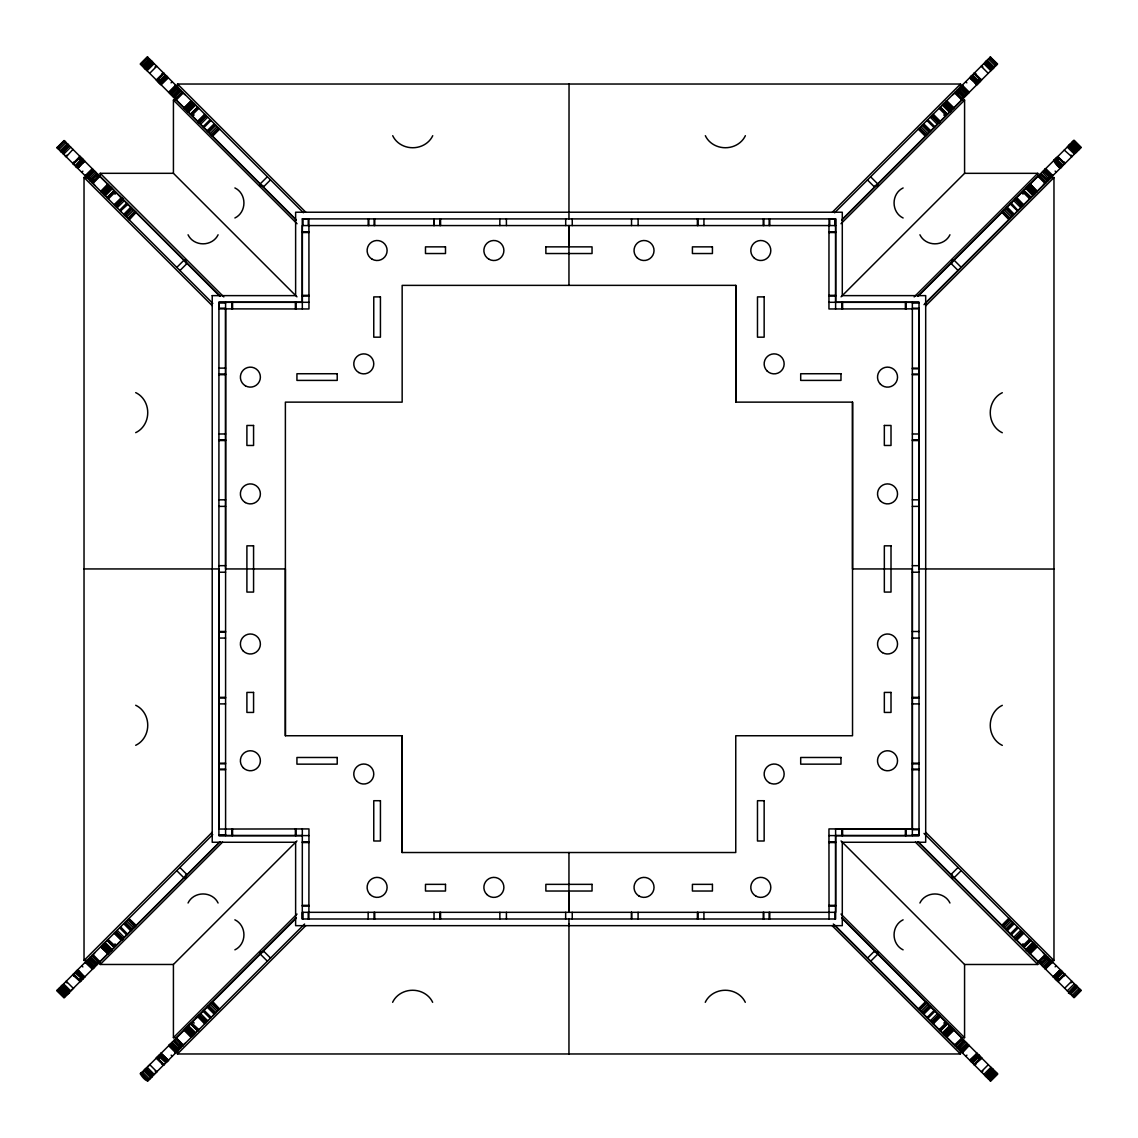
<?xml version="1.0" encoding="UTF-8"?>
<svg xmlns="http://www.w3.org/2000/svg" width="1138" height="1138" viewBox="0 0 1138 1138"><rect width="100%" height="100%" fill="white"/><g stroke="black" fill="none" stroke-linecap="round" stroke-linejoin="round"><path stroke-width="1.5" d="M86.886 960.444L84.027 960.444L84.027 177.457L86.886 177.457M296.136 917.811L176.276 1037.671L173.417 1037.671L173.417 964.469L296.947 840.954M218.923 829.047L218.894 568.943L84.027 568.943M225.566 308.967L225.566 568.943L285.382 568.943L285.382 735.745L402.155 735.745L402.155 852.518L735.76 852.518L735.76 735.745L852.533 735.745L852.533 402.127L735.76 402.127L735.76 285.353L402.155 285.382L402.155 402.155L285.382 402.127L285.382 735.745M302.295 918.992L302.295 912.32L835.619 912.32L835.619 835.591L919.02 835.591L919.02 829.033L835.619 828.948L835.619 918.992L302.295 918.992L302.324 828.919M568.957 1053.973L568.957 923.843M568.957 852.518L568.957 912.32L568.957 891.026M568.957 246.861L568.957 225.566L568.957 285.382M735.76 402.155L735.76 285.368M852.533 402.155L852.533 568.943L912.349 568.943L912.349 828.919L828.948 828.919L829.033 918.992M302.324 295.368L308.995 295.325M828.948 842.561L835.605 842.561M302.295 842.561L308.967 842.561M828.976 295.368L835.648 295.325M218.923 368.115L225.594 368.115M218.923 434.005L225.594 433.948M218.923 499.852L225.594 499.795M218.923 565.686L225.594 565.643M218.923 631.476L225.594 631.476M218.923 697.366L225.594 697.324M218.923 763.214L225.594 763.157M218.923 829.047L308.967 828.919L308.882 918.992M912.349 374.729L919.02 374.672M912.349 440.577L919.02 440.577M912.349 506.41L919.02 506.367M912.349 572.243L919.02 572.201M912.349 638.091L919.006 638.091M912.349 703.924L919.006 703.881M912.349 769.772L919.02 769.729M92.434 955.764L94.824 952.677M1043.176 185.323L1045.566 182.236M94.397 179.804L92.434 182.322L94.824 185.409M1043.603 958.196L1045.566 955.678L1043.176 952.591M97.242 175.892L98.423 174.854M1039.663 963.232L1040.758 962.108M171.084 82.846L172.194 81.694M965.806 1056.306L966.916 1055.139M186.134 109.789L193.147 102.648M979.79 1056.135L972.649 1063.148M75.819 166.404L83.088 159.519L75.862 166.447M123.758 214.357L130.785 207.216M1007.215 930.784L1014.243 923.658M1062.181 971.596L1055.139 978.708M175.807 97.242L174.683 98.337M149.149 1079.436L150.031 1078.554M962.193 1040.758L963.317 1039.663M160.145 83.799L167.201 76.701M168.595 92.249L175.65 85.151M107.342 197.927L114.241 190.672L106.986 197.571M1035.907 192.578L1029.065 185.281M1074.699 151.525L1076.249 152.25L1068.753 145.579M1023.617 947.186L1030.658 940.073M962.392 1052.892L969.178 1045.523M970.885 1061.384L976.93 1056.107M156.333 1058.098L163.431 1065.154L164.896 1063.689M169.505 1044.926L170.586 1043.845M159.647 1054.784C161.653 1053.361 167.229 1060.716 166.817 1061.768M187.941 1026.49L195.053 1033.532M191.54 1022.891L198.922 1029.662M140.956 1073.475L143.118 1071.313M141.468 1072.963L140.472 1073.959L296.321 918.124M144.355 1070.076L151.71 1076.889L144.071 1070.374M145.422 1069.009L152.336 1076.264L151.61 1074.699M145.977 1068.454L153.246 1075.339L154.213 1074.372L147.143 1067.288M159.733 1054.698L166.987 1061.612M184.683 1029.762L191.952 1036.633L184.626 1029.805M185.963 1028.467L193.232 1035.352M1004.356 209.989L1011.454 217.045M1010.316 204.029L1017.543 210.957M149.633 1078.952L152.535 1076.05L145.664 1068.753M192.663 1035.921L185.38 1029.065L186.447 1027.984M148.58 1080.005L147.613 1080.972C132.179 1062.223 145.678 1084.77 148.552 1080.033M151.539 1077.06L144.455 1069.976M157.186 1071.413L154.782 1073.803M177.044 1051.526L169.889 1044.542M183.488 1045.097L182.635 1045.95M192.166 1036.419L193.531 1035.054M1065.04 163.459L1057.771 156.575M57.796 148.381L57.028 147.613L64.084 140.515L219.89 296.321M140.443 64.098L147.499 57M64.283 140.714L57.199 147.784L64.453 140.884M140.657 64.311L147.741 57.241M58.82 147.129L57.682 148.267L58.394 148.978M147.044 58.82L148.182 57.682M57.81 148.395L64.795 141.226L65.463 141.894M141.24 64.894L148.296 57.796M142.335 65.99L149.419 58.92M58.92 149.505L65.99 142.435M143.018 66.687L150.102 59.603M67.298 143.729L60.214 150.813L60.997 151.582L67.64 144.071M143.644 67.298L150.714 60.214M144.156 67.811L151.24 60.741M68.024 144.455L61.111 151.71L67.839 144.27M144.512 68.166L151.454 60.954M144.54 68.195L151.61 61.111M61.338 151.923L62.476 150.785M150.7 62.476L151.838 61.338M145.024 68.693L152.108 61.608M61.608 152.193L68.693 145.123M145.166 68.821L152.236 61.736M69.233 145.664L61.736 152.336L63.301 151.61M145.266 68.92L152.35 61.85M151.525 63.287L152.663 62.163M70.712 147.143L63.628 154.213L62.661 153.246L69.262 145.692M146.077 69.745L153.146 62.647M147.058 70.712L154.128 63.628M65.734 156.319L66.872 155.195M155.109 66.872L156.233 65.734M66.246 156.831L72.932 149.363M149.675 73.33L156.745 66.246M72.69 163.26L73.814 162.137M162.051 73.814L163.189 72.69M156.375 80.03L163.445 72.946M78.693 157.954L79.902 156.333M156.447 80.101L163.644 73.145M73.088 163.673L79.93 156.361M156.76 80.414L163.73 73.245M73.444 164.028L80.414 156.845M156.859 80.514L163.943 73.444M157.257 80.912L158.68 79.504M79.504 158.765L80.912 157.343M80.058 159.32L81.154 157.585M157.812 81.467L159.22 80.058M81.865 158.296L80.442 159.704L81.979 158.41M158.21 81.865L165.351 74.852M158.324 81.979L159.619 80.442M80.798 160.06L82.135 158.566M158.552 82.221L159.903 80.727M81.054 160.316L82.69 159.121M158.907 82.562L160.23 81.054M81.253 160.515L82.562 159.007M159.007 82.661L160.43 81.253M159.249 82.903L166.319 75.819M81.495 160.757L82.903 159.334M159.434 83.088L166.504 76.004M159.761 83.415L166.831 76.331M76.388 166.987L83.771 160.202L76.232 166.817M159.946 83.6L167.016 76.516M160.045 83.7L161.411 82.235M76.815 167.4L80.357 163.858M77.384 167.969L84.454 160.885L83.359 162.62M160.899 84.553L167.883 77.384M84.71 161.141L77.697 168.282L83.046 162.307M161.127 84.781L168.14 77.64L162.222 83.046M85.378 175.963L86.445 174.754M174.669 86.445L175.807 85.307M85.834 176.418L92.903 169.334M87.37 177.955L85.763 176.347L93.188 169.619M86.559 177.144L93.373 169.804M169.932 93.586L177.002 86.502M87.171 177.756L94.255 170.686M170.6 94.255L177.67 87.171M171.297 94.952L178.382 87.882M88.494 179.079L89.632 177.941M177.869 89.632L178.993 88.494M172.407 96.061L179.477 88.977M90.044 180.629L97.413 173.844M173.417 97.071L180.572 90.073L173.559 97.214M90.144 180.729L97.214 173.645M90.329 180.928L97.37 173.801M173.716 97.37L180.786 90.286M97.953 174.384L90.855 181.44M174.299 97.953L181.383 90.884M92.164 182.749L99.219 175.65M175.593 99.248L182.635 92.15M92.448 183.033L99.475 175.906M175.821 99.475L182.905 92.406M92.847 183.431L99.888 176.319L220.075 296.022M176.234 99.888L183.318 92.818M100.798 191.383L107.826 184.256M184.157 107.811L191.298 100.798M100.955 191.54L108.039 184.484L101.168 191.753M184.384 108.039L191.454 100.955L184.541 108.195M101.254 191.838L108.409 184.854M184.669 108.323L191.696 101.197M101.751 192.336L108.821 185.266M185.167 108.821L192.251 101.751M102.69 193.275L101.951 192.535L109.177 185.622M185.281 108.935L192.45 101.951M186.589 110.244L193.673 103.174M103.174 193.759L110.343 186.774M186.689 110.343L193.759 103.259M103.558 194.143L110.642 187.073M186.988 110.642L194.157 103.658M103.658 194.242L110.742 187.173M110.955 187.386L103.885 194.47M104.255 194.84L111.325 187.756M187.67 111.325L194.754 104.255M111.538 187.969L104.468 195.053M187.884 111.538L194.968 104.468M188.111 111.766L195.195 104.696M111.88 188.311L104.838 195.423L111.766 188.197M188.225 111.88L195.338 104.838M112.278 188.709L105.208 195.793M188.481 112.136L195.565 105.066M190.487 114.141L197.557 107.057M108.338 198.922L115.422 191.853M191.767 115.422L198.837 108.338M114.938 194.2L116.361 192.791M192.706 116.361L194.114 114.938M121.368 197.799L114.298 204.897L121.538 197.969M197.713 121.368L204.797 114.298M197.884 121.538L204.954 114.454M114.668 205.253L121.738 198.168M198.083 121.738L205.167 114.668M114.867 205.452L121.937 198.368L114.981 205.565M198.282 121.937L205.366 114.867M198.396 122.065L205.48 114.981M122.861 199.292L116.104 206.703M199.207 122.861L206.376 115.877L199.392 123.046M115.976 206.561L122.961 199.392M117.171 207.756L124.255 200.686M200.601 124.255L207.671 117.171M119.646 210.231L126.716 203.147M203.062 126.716L210.146 119.646M121.126 211.725L120.457 211.056L127.883 204.314M203.887 127.541L210.957 120.472M208.169 131.823L215.253 124.753M132.406 208.837L125.336 215.921L124.27 214.854M208.752 132.406L215.836 125.336M210.075 133.729L217.145 126.645M127.869 218.453L134.938 211.369M211.284 134.938L218.368 127.869M128.096 218.681L135.18 211.611M211.526 135.18L218.596 128.096M212.308 135.963L219.392 128.893M212.522 136.176L219.591 129.092M176.803 267.387L183.872 260.317M260.218 183.872L267.302 176.803M263.376 187.03L270.446 179.946M179.946 270.545L187.03 263.461M84.027 960.444L212.379 832.077M832.177 212.379L960.529 84.027L177.556 84.027L177.556 86.886M57.412 990.088L58.394 989.107M59.048 988.453L59.617 987.884L66.687 994.982M61.85 985.65C81.595 1005.38 55.549 980.088 63.301 986.475M62.519 984.982L69.745 991.923L70.712 990.942L63.628 983.872M102.235 945.265L108.821 952.833M108.039 939.462L115.422 946.233M126.546 920.955L133.729 927.925M219.89 841.779L63.984 997.67L56.9 990.601L212.749 834.581M834.609 212.806L990.515 56.9M56.943 990.572L64.098 997.557M66.118 981.397L66.872 982.891M73.572 973.929L80.514 981.141M74.88 972.62L82.377 979.277M75.862 971.639L83.088 978.58L81.154 977.67M85.834 961.667L92.847 968.822L94.44 967.215M86.63 960.87L93.586 968.068M88.949 958.552L96.061 965.593M90.016 957.485L97.086 964.569M90.855 956.645L97.953 963.701M92.391 955.109L99.475 962.179M92.918 954.583L99.888 961.766M108.224 953.431L101.623 945.877M102.946 944.554L109.789 951.866M111.766 949.889L104.838 942.662M120.614 926.887L127.541 934.113M75.819 971.681L81.495 977.329M81.893 976.93L76.701 970.799L83.6 978.054M83.046 975.778C65.279 956.333 98.537 991.354 77.384 970.117M975.693 83.046L969.747 77.669L976.859 84.71M977.77 83.799L976.845 81.893M977.243 81.495L978.708 82.861L971.596 75.819M979.633 81.936L978.182 80.556L979.704 81.865M66.118 995.537L69.233 992.421M111.51 950.145L104.468 943.032M841.679 219.89L997.585 63.984L990.387 57.028M64.041 997.613L65.463 996.191M71.182 990.473L73.728 987.926M79.987 981.667L81.481 980.174L80.058 978.78M83.302 978.353L82.334 976.489M92.391 969.263L85.151 962.35L86.445 963.317M99.134 962.535L220.075 841.75M841.864 219.975L961.724 100.13L964.583 100.13L964.583 173.332L841.053 296.833M840.982 223.717L964.583 100.13M100.215 961.61L100.215 964.469L222.579 842.12M173.417 1037.671L297.018 914.07M914.184 296.918L1037.785 173.332L1037.785 176.191L917.925 296.036M159.861 1054.57L167.314 1061.27M168.623 1045.808L169.861 1044.584M1026.49 187.855L1033.532 194.968M1043.56 170.785L1050.829 177.67M1054.272 160.074L1055.708 161.468M1057.942 159.235L1056.548 157.798M1075.922 152.577L1075.396 153.104L1068.411 145.934M1068.98 145.365L1076.093 152.407M1072.921 141.425L1080.19 148.31M1073.49 140.856L1071.313 143.018L1078.838 149.661M145.251 1069.179L146.119 1068.312M160.415 1056.846L159.192 1055.239L160.515 1056.747M171.155 1043.276L178.467 1050.118M172.208 1042.223L179.491 1049.094M173.929 1040.502L180.657 1047.927L173.645 1040.786M174.384 1040.047L181.511 1047.074M183.047 1045.538L175.977 1038.453M1038.012 176.319L1045.097 183.403M1038.468 175.878L1045.594 182.905M1039.961 174.384L1047.131 181.369M1040.431 173.901L1047.927 180.572L1040.786 173.559M1042.28 172.066L1049.065 179.434M1043.347 170.999L1050.36 178.14M1053.944 160.401C1055.395 166.276 1068.554 174.569 1053.546 160.799M1054.855 159.491L1054.215 160.131L1061.299 167.201L1054.585 159.761M1058.496 158.68L1057.302 157.044M1068.312 146.034L1069.179 145.166M1015.779 212.721L1081.1 147.399L1074.016 140.33L918.124 296.236M148.893 1065.538L147.826 1066.605M149.306 1065.125L150.159 1064.272M156.375 1058.055L157.912 1056.519L159.32 1057.956M159.292 1055.139L166.404 1062.181M159.391 1055.04L166.589 1061.996M175.821 1038.61L176.447 1037.984L183.403 1045.182M184.114 1030.331L191.198 1037.387M190.928 1023.503L197.927 1030.658M196.134 1018.297L199.847 1014.584M207.955 1006.476L208.837 1005.594L215.921 1012.678L214.655 1013.944M1006.234 208.112L1013.247 215.253M1026.163 188.183L1033.247 195.252M1029.705 184.641L1036.746 191.753L1037.259 191.241M1030.189 184.157L1037.045 191.454M1045.097 169.249L1051.896 176.603L1045.168 169.178M1045.666 168.666L1044.414 169.918L1051.37 177.13M1056.021 158.324L1063.12 165.38M1064.272 150.074L1071.754 156.745M1070.161 144.185L1077.444 151.055M1073.959 140.387L1080.972 147.527M156.461 1057.97L163.588 1064.997M160.145 1054.286L161.155 1056.107M190.046 1024.371L188.268 1026.163L195.423 1033.162M204.115 1010.316L211.199 1017.386M162.492 1054.77C179.576 1071.569 154.668 1046.448 162.307 1054.954M1054.954 162.222L1060.36 168.14M1057.558 159.619L1056.135 158.21M159.704 1057.558L158.41 1056.036L160.06 1057.202M167.926 1060.659L160.885 1053.546M168.68 1045.751L175.736 1052.849L177.699 1050.886M194.242 1034.342L187.173 1027.258M195.764 1032.82L188.581 1025.864M197.258 1031.327L199.065 1029.52M197.799 1016.632L204.897 1023.702L197.969 1016.462M219.051 1009.534L211.611 1002.82M1015.181 213.318L1009.107 219.392L1002.037 212.308L1008.908 219.591L925.194 303.305M1017.969 210.53L1011.284 203.062M1021.896 206.604L1015.139 199.207M1022.849 205.651L1015.95 198.41M1023.574 204.925L1016.632 197.713M1031.199 197.301L1023.859 190.487M1034.172 194.328L1027.258 187.087M1048.013 180.487L1040.63 173.716M1078.468 150.031L1079.436 149.064M147.129 1079.18L148.267 1080.318L304.586 924.013M165.892 1062.693L158.296 1056.135M175.337 1053.247L174.754 1051.555M211.056 1017.543L210.231 1018.354L203.147 1011.284M212.948 1015.637L213.887 1014.698M924.013 304.671L1051.114 177.556L1053.973 177.556L1053.973 960.529L1051.114 960.529M1061.996 166.504L1054.912 159.434M1064.428 164.071L1057.486 156.859M1071.84 156.66L1071.128 155.109M215.31 1013.289L208.254 1006.177M1079.606 148.893L1080.318 148.182L1079.18 147.044M177.457 1051.114L177.457 1053.973L305.823 925.621M925.621 305.923L1053.973 177.556M867.554 958.054L874.624 950.97M950.97 874.539L958.054 867.469M954.128 877.697L961.197 870.613M870.698 961.197L877.782 954.128M918.409 1008.908L925.479 1001.824M1001.824 925.393L1008.908 918.309M1002.037 925.607L1009.107 918.522M918.608 1009.107L925.692 1002.037M919.404 1009.904L926.474 1002.82M1002.82 926.389L1009.904 919.319M1003.062 926.631L1010.131 919.547M919.632 1010.131L926.716 1003.062M928.011 1004.356L920.983 1011.483M1004.271 927.84L1011.355 920.77M1005.594 929.163L1012.664 922.079M922.164 1012.678L929.248 1005.594M922.747 1013.261L929.831 1006.177M1006.177 929.746L1013.289 922.69M927.043 1017.543L934.113 1010.459M1011.284 934.853L1018.354 927.769M927.854 1018.354L934.938 1011.284M930.329 1020.829L937.399 1013.745M1013.745 937.314L1020.829 930.244M1014.954 938.523L1022.024 931.439M931.524 1022.024L938.694 1015.039M1015.139 938.708L1022.123 931.538M931.709 1022.209L938.793 1015.139M1022.379 931.794L1015.309 938.878L1022.493 931.908M931.88 1022.379L939.006 1015.352M932.52 1023.019L939.604 1015.95M1023.019 932.435L1015.95 939.504L1023.133 932.548M932.634 1023.133L939.718 1016.063M932.833 1023.332L939.917 1016.262M1016.262 939.832L1023.332 932.747M1016.462 940.031L1023.546 932.961M933.046 1023.546L940.116 1016.462M1016.632 940.201L1023.702 933.103M933.203 1023.702L940.287 1016.632M943.886 1023.062L945.294 1021.64M1021.64 945.209L1023.062 943.8M939.163 1029.662L946.233 1022.578M1029.662 939.078L1022.479 946.048M1023.859 947.428L1030.943 940.358M940.443 1030.943L947.513 1023.859M1025.864 949.419L1032.934 942.349M942.435 1032.934L949.519 1025.864M942.662 1033.162L949.775 1026.12M942.805 1033.304L949.889 1026.234M943.032 1033.532L950.145 1026.49M1026.462 950.031L1033.532 942.947M943.246 1033.745L950.33 1026.675M1026.675 950.244L1033.745 943.16M943.672 1034.172L950.756 1027.102M943.843 1034.342L950.913 1027.258M1027.258 950.827L1034.442 943.857M943.943 1034.442L951.012 1027.358M944.241 1034.741L951.311 1027.657M1027.657 951.226L1034.741 944.156M944.327 1034.826L951.411 1027.756M1027.756 951.325L1034.826 944.241M952.62 1028.965L945.465 1035.964M1028.965 952.534L1035.907 945.322M945.749 1036.249L952.719 1029.065M1029.179 952.734L1036.249 945.664M953.331 1029.677L946.247 1036.746L953.459 1029.805M1036.633 946.048L1029.591 953.16M1029.805 953.374L1036.803 946.219M946.546 1037.045L953.616 1029.961M1029.961 953.53L1037.045 946.46M946.716 1037.216L953.786 1030.132M1030.132 953.701L1037.259 946.674M1045.182 954.597L1038.112 961.681L917.925 841.75M961.766 1038.112L954.569 1045.068M955.095 1045.594L962.179 1038.525M1045.594 955.01L1038.468 962.037M1038.781 962.35L1045.836 955.251M955.337 1045.836L962.435 1038.781M956.617 1047.116L963.715 1040.061M1040.075 963.644L1047.145 956.56M1040.63 964.199L1047.714 957.129M957.214 1047.714L964.284 1040.63L957.513 1048.013M1040.786 964.355L1047.856 957.271L1040.587 964.156M957.428 1047.927L964.441 1040.786M1049.065 958.481L1042.081 965.65M958.566 1049.065L965.593 1041.939M959.007 1049.492L960.131 1048.368M1048.368 960.045L1049.492 958.921M959.619 1050.118L966.845 1043.19M960.33 1050.829L967.4 1043.745M1043.745 967.314L1050.829 960.244M961.084 1051.583L968.239 1044.584M1045.225 968.794L1052.237 961.653L1045.253 968.822M961.738 1052.237L968.879 1045.225M962.193 1052.693L963.331 1051.555M1051.555 963.246L1052.693 962.108M976.945 1053.29L969.832 1060.332L975.778 1054.954M1053.29 976.859L1060.332 969.747L1054.954 975.693M975.693 1054.869L977.016 1053.361M1053.447 977.016L1054.869 975.607M970.117 1060.616L977.201 1053.546M1060.616 970.031L1053.247 976.817M1057.643 974.142L1061.185 970.6M976.532 1055.708L978.253 1054.599L971.112 1061.612L978.083 1054.428M1061.612 971.013L1054.585 978.154M971.496 1061.996L978.58 1054.912M1054.912 978.481L1061.996 971.411M978.808 1055.139L971.681 1062.181M977.57 1056.747L978.993 1055.339M1056.747 977.485L1055.41 978.979L1056.846 977.585M977.67 1056.846L979.093 1055.438M977.77 1056.946L979.178 1055.523M978.026 1057.202L979.448 1055.794M1055.865 979.434L1057.202 977.94M978.097 1057.273L979.519 1055.865M1056.021 979.59L1063.12 972.535M1056.135 979.704L1057.558 978.296M1056.548 980.117L1057.942 978.68M978.78 1057.956L980.202 1056.548M979.32 1058.496L980.743 1057.088M1057.088 980.657L1058.496 979.235M974.057 1064.556L981.141 1057.486M1057.486 981.056L1064.556 973.972M974.356 1064.855L981.425 1057.771M1064.997 974.413L1057.686 981.255L1064.855 974.27M981.724 1058.055L974.27 1064.755L981.753 1058.098M1065.054 974.469L1058.098 981.667M1064.172 975.863L1065.31 974.725M974.811 1065.31L975.949 1064.172M981.255 1071.754L988.325 1064.67M1064.67 988.239L1071.754 981.169M981.753 1072.252L982.891 1071.128M1071.128 982.805L1072.252 981.667M983.872 1074.372L990.942 1067.288M1067.288 990.857L1074.372 983.787M1074.699 986.39C1083.091 980.373 1055.851 1005.082 1076.15 985.565M985.337 1075.837L986.475 1074.699M992.706 1069.051L985.65 1076.15L992.635 1068.98M985.892 1076.392L992.976 1069.322M1069.307 992.877L1076.392 985.807M986.162 1076.662L987.286 1075.524M1075.524 987.201L1076.662 986.077M986.39 1076.889L993.844 1070.189M1076.889 986.305L1070.118 993.687M1069.976 993.545L1077.046 986.461L1070.189 993.759M987.286 1077.786L994.356 1070.702M1070.702 994.271L1077.786 987.201M988.581 1079.08L995.665 1072.01M1072.01 995.579L1079.08 988.495M1073.12 996.689L1080.19 989.605M1079.18 990.857L1080.318 989.733L1079.606 989.022M990.259 1080.759L997.372 1073.717M1073.717 997.286L1080.759 990.174M990.473 1080.972L997.571 1073.916M924.013 833.414L1081.1 990.515L1074.016 997.585L1080.972 990.387M102.007 945.493L109.092 952.563M184.825 1029.62L191.54 1037.045M85.151 175.736L92.249 168.68M190.729 114.383L197.841 107.342M940.173 1030.658L947.271 1023.617M102.648 193.232L109.76 186.191M207.13 130.785L214.257 123.758M923.743 1014.243L930.87 1007.215M1028.211 951.781L1035.352 944.768M80.528 159.789L75.136 165.721M81.694 172.265L82.861 171.169M1055.139 966.831L1056.306 965.721M952.591 94.824L955.678 92.434L958.196 94.397M185.409 1043.176L182.322 1045.566L179.804 1043.603M374.758 218.894L374.758 225.566M440.548 218.894L440.591 225.566M506.382 218.894L506.438 225.566M572.229 218.894L572.286 225.566M638.119 218.894L638.119 225.566M703.91 218.894L703.967 225.566M769.757 218.894L769.8 225.566M368.143 912.32L368.143 918.992M434.033 912.32L434.033 918.992M499.866 912.32L499.866 918.992M565.671 912.32L565.657 918.992M697.395 912.32L697.395 918.992M763.242 912.32L763.242 918.992M295.354 302.281L295.396 308.939M842.589 828.948L842.589 835.619M835.648 225.566L302.324 225.566L302.295 302.295L218.894 302.295L218.894 308.867L308.967 308.967L308.91 218.894L302.295 218.894L302.324 308.939M842.589 302.31L842.589 308.967M295.354 828.919L295.396 835.591M296.947 296.833L173.431 173.317L173.431 100.116L176.29 100.116L296.136 219.961M100.229 176.177L100.229 173.317L173.431 173.317M964.583 173.332L1037.785 173.332M259.336 185.508L262.864 185.508M875.051 185.508L878.579 185.508M302.324 218.894L835.648 218.909L835.648 302.295M829.033 218.894L835.619 218.894L835.619 308.967M302.338 231.839L308.995 231.839M828.976 231.839L835.648 231.839M302.338 232.536L308.995 232.536M828.976 232.536L835.648 232.536M302.338 296.022L308.995 296.022M828.976 296.022L835.648 296.022M308.995 302.295L218.923 302.281L218.894 835.591L302.295 835.591M828.976 302.295L919.02 302.295L919.02 835.619L828.948 835.591M835.619 302.295L919.02 302.295M218.923 302.936L225.594 302.936M912.349 302.964L919.02 302.964M218.923 308.199L225.594 308.199M912.349 308.227L919.02 308.227M912.349 368.143L919.02 368.143M912.349 368.797L919.02 368.797M218.923 374.032L225.594 374.032M912.349 374.075L919.02 374.075M218.923 374.701L225.594 374.701M912.349 433.991L919.02 433.991M218.937 439.88L225.594 439.88M912.349 439.908L919.02 439.908M218.937 440.534L225.594 440.534M912.349 499.824L919.02 499.824M218.923 506.382L225.594 506.382M912.349 565.671L919.02 565.671M1053.973 569.043L919.02 568.943L919.02 308.839L828.948 308.967L828.976 225.566M218.923 572.215L225.594 572.215M912.349 631.505L919.02 631.505M218.923 632.131L225.594 632.131M218.923 638.062L225.594 638.062M912.349 697.352L919.006 697.352M218.923 697.978L225.594 697.978M912.349 698.007L919.006 698.007M218.923 703.896L225.594 703.896M912.349 763.2L919.02 763.185M218.923 763.811L225.594 763.811M912.349 763.854L919.02 763.854M218.923 769.089L225.594 769.089M912.349 769.117L919.02 769.117M218.923 769.743L225.594 769.743M912.349 829.687L919.02 829.687M218.923 834.922L225.594 834.922M912.349 834.965L919.02 834.965M218.923 835.591L308.967 835.591M302.295 841.864L308.967 841.864M828.948 841.864L835.605 841.864M302.295 905.35L308.967 905.35M828.948 905.35L835.605 905.35M302.295 906.047L308.967 906.047M828.948 906.047L835.605 906.047M259.336 952.364L262.864 952.364M875.051 952.364L878.579 952.364M100.215 964.469L173.417 964.469M841.053 840.954L964.569 964.483L1037.771 964.483L1037.771 961.624M964.569 964.483L964.569 1037.685L961.71 1037.685L841.864 917.825M177.457 1053.973L960.444 1053.973L960.444 1051.114L833.329 924.013M182.236 92.434L185.323 94.824M952.677 1043.176L955.764 1045.566M1055.139 171.084L1056.306 172.179M81.694 965.806L82.861 966.916M972.563 74.852L978.211 80.528M1028.211 186.134L1035.352 193.147M923.643 123.758L930.784 130.785M207.216 1007.215L214.357 1014.243M97.242 962.193L98.337 963.317M1045.751 168.595L1052.892 175.608L1051.555 174.669M940.073 107.342L947.186 114.383M997.286 64.283L990.216 57.199L997.258 64.311M1073.717 140.628L1080.759 147.741M989.733 57.682L990.871 58.82M989.619 57.796L996.675 64.894M1072.01 142.335L1079.08 149.419M988.495 58.92L995.579 65.99M987.201 60.214L994.271 67.298M1070.702 143.644L1077.786 150.714M986.674 60.741L993.759 67.811M1070.189 144.156L1077.259 151.24M986.461 60.954L993.545 68.024M986.333 61.082L993.374 68.195M1069.805 144.54L1076.889 151.61M986.077 61.338L987.215 62.476M1075.524 150.7L1076.662 151.838M1069.307 145.038L1076.392 152.108M985.807 61.608L992.749 68.821M985.565 61.85L992.649 68.92M985.252 62.163L986.39 63.287M984.768 62.647L991.824 69.745M1067.288 147.058L1074.372 154.128M983.787 63.628L990.857 70.712M981.681 65.734L982.805 66.872M981.169 66.246L988.239 73.33M974.725 72.69L975.863 73.814M1064.172 162.051L1065.31 163.189M974.469 72.946L981.553 80.016L980.046 78.693M974.27 73.145L981.255 80.314M973.972 73.444L981.056 80.514M979.235 79.504L980.657 80.912M978.68 80.058L980.103 81.467M977.94 80.798L979.434 82.135M1055.865 158.481L1057.202 159.974M977.684 81.054L979.093 82.477L977.485 81.253M1055.523 158.822L1056.846 160.33M1056.747 160.43L1055.139 159.206L1062.181 166.319M971.411 76.004L978.481 83.088M971.084 76.331L978.097 83.472M1054.428 159.917L1061.612 166.888M970.899 76.516L977.912 83.657M970.6 76.815L974.142 80.357M970.031 77.384L977.115 84.454M975.38 83.359L976.802 84.767M962.108 85.307L963.246 86.445M961.752 85.663L968.822 92.747M961.653 85.763L968.723 92.847M960.913 86.502L967.983 93.586M960.244 87.171L967.314 94.255M959.533 87.882L966.617 94.952M958.921 88.494L960.045 89.632M1048.368 177.869L1049.492 178.993M958.438 88.977L965.508 96.061M964.498 97.071L957.343 90.073L964.355 97.214M957.129 90.286L964.199 97.37M956.532 90.884L963.616 97.953M955.251 92.164L962.35 99.219M1038.781 175.565L1045.836 182.663M955.01 92.406L962.094 99.475M954.597 92.818L961.681 99.888M946.631 100.784L953.701 107.868M1030.132 184.214L1037.216 191.284M946.46 100.955L953.53 108.025M946.304 101.111L953.473 108.096M1029.805 184.541L1036.846 191.653M946.219 101.197L953.345 108.224M945.664 101.751L952.734 108.821M1029.179 185.167L1036.249 192.251M945.55 101.865L952.634 108.935M1027.756 186.589L1034.826 193.673M944.255 103.16L951.311 110.244M1027.657 186.689L1034.741 193.759M943.857 103.558L950.927 110.642M943.758 103.658L950.827 110.742M943.53 103.885L950.657 110.912M943.16 104.255L950.244 111.325M1026.675 187.67L1033.745 194.754M942.947 104.468L950.031 111.538M942.62 104.796L949.803 111.766M1026.12 188.225L1033.162 195.338M942.577 104.838L949.647 111.922M942.349 105.066L949.419 112.136M1025.864 188.481L1032.934 195.565M940.358 107.057L947.428 114.141M939.078 108.338L946.147 115.422M1022.578 191.767L1029.662 198.837M943.8 114.938L945.209 116.361M1021.64 192.706L1023.062 194.114M933.117 114.284L940.187 121.382M932.961 114.454L940.031 121.538M1016.462 197.884L1023.546 204.954M932.747 114.668L939.832 121.738M1016.262 198.083L1023.332 205.167M932.548 114.867L939.632 121.937L932.435 114.981M1016.063 198.282L1023.133 205.366M938.978 122.591L931.908 115.507L938.878 122.691M931.538 115.877L938.608 122.961M931.439 115.976L938.523 123.046M1014.954 199.392L1022.024 206.476M930.244 117.171L937.314 124.255M1013.745 200.601L1020.829 207.671M927.769 119.646L934.853 126.716M926.944 120.472L934.028 127.541M922.662 124.753L929.746 131.823M922.079 125.336L929.163 132.406M1005.594 208.752L1012.664 215.836M920.77 126.645L927.84 133.729M919.547 127.869L926.631 134.938M1003.062 211.284L1010.131 218.368M919.319 128.096L926.389 135.18M1002.82 211.526L1009.904 218.596M918.522 128.893L925.607 135.963M918.309 129.092L925.393 136.176M870.613 176.803L877.697 183.872M954.128 260.218L961.197 267.302M950.97 263.376L958.054 270.46M867.455 179.946L874.539 187.03M177.556 84.027L305.923 212.379M925.621 832.177L1053.973 960.529M303.433 212.749L147.399 56.9L140.33 63.984L296.236 219.89M1050.189 959.604L1043.276 966.845M1051.612 961.027L1044.627 968.196M1052.622 962.037L1045.481 969.05M1075.566 984.982L1068.738 992.308M1056.107 976.845L1054.684 978.253M918.124 841.679L1074.016 997.585M173.431 100.116L297.032 223.717M915.421 842.12L1037.771 964.483M100.229 173.317L223.816 296.918M840.982 914.07L964.569 1037.685M94.724 171.155L87.74 178.325M95.919 172.35L88.906 179.491M991.923 1068.269L985.039 1075.538M841.779 918.124L997.67 1074.016L990.601 1081.1L834.695 925.194M80.158 156.589L72.946 163.531L74.226 164.811M83.444 159.875L76.317 166.902M112.733 189.15L113.629 190.046M131.667 208.098L124.625 215.21M56.9 147.485L212.806 303.405M64.653 155.237L66.061 156.646M126.46 217.059L133.644 210.075M988.182 1078.668L994.982 1071.313L995.537 1071.882M84.027 177.457L212.379 305.838M832.077 925.621L960.444 1053.973M179.946 867.554L187.03 874.624M263.461 950.97L270.545 958.054M260.317 954.128L267.387 961.197M176.803 870.698L183.872 877.782M136.176 925.479L128.893 918.608L135.963 925.692M128.096 919.404L135.18 926.488M211.369 1003.062L218.453 1010.131M127.869 919.632L134.938 926.716M210.16 1004.271L217.23 1011.355M125.336 922.178L132.406 929.248M124.753 922.762L131.823 929.831M119.646 927.854L126.716 934.938M117.171 930.329L124.255 937.399M200.686 1013.745L207.756 1020.829M199.477 1014.954L206.703 1021.896L199.292 1015.139M115.877 931.624L123.046 938.608M115.792 931.723L122.861 938.793M115.564 931.937L122.691 938.964M114.981 932.52L122.065 939.604M205.565 1023.019L198.496 1015.95L205.452 1023.133M114.867 932.634L121.937 939.718M114.668 932.833L121.738 939.917M198.168 1016.262L205.253 1023.332M114.454 933.046L121.538 940.116M114.284 933.217L121.382 940.273M114.938 943.886L116.361 945.294M192.791 1021.64L194.2 1023.062M190.572 1023.859L197.642 1030.943M107.057 940.443L114.141 947.513M105.066 942.435L112.136 949.519M104.796 942.705L111.922 949.732M188.197 1026.234L195.281 1033.304M104.255 943.246L111.325 950.33M187.756 1026.675L194.84 1033.745M103.885 943.63L110.912 950.756M103.658 943.843L110.742 950.913M103.558 943.943L110.642 951.012M103.259 944.241L110.343 951.311M186.774 1027.657L193.844 1034.741M103.16 944.341L110.244 951.411M186.675 1027.756L193.759 1034.826M185.266 1029.179L192.336 1036.249M101.254 946.247L108.323 953.331M108.025 953.63L100.741 946.759L107.868 953.786M175.65 1038.781L182.749 1045.836M92.15 955.365L99.248 962.407M173.801 1040.63L180.871 1047.714M90.286 957.214L97.37 964.284M90.144 957.357L97.143 964.512M88.494 958.993L89.632 960.131M177.955 1048.368L179.079 1049.492M87.882 959.619L94.952 966.703M87.171 960.33L94.255 967.4M170.686 1043.745L177.756 1050.829M169.278 1045.168L176.347 1052.237L169.178 1045.253M83.23 975.593L84.596 977.058M163.858 1057.643L167.4 1061.185M76.331 971.169L83.472 978.182M81.438 977.386L82.903 978.751M81.253 977.57L82.661 978.993M81.054 977.77L82.477 979.178M80.798 978.026L82.221 979.448M80.727 978.097L82.135 979.519M79.504 979.32L80.912 980.743M157.343 1057.088L158.765 1058.496M156.944 1057.486L164.028 1064.556M80.414 981.24L72.818 974.683L80.101 981.553M73.145 974.356L80.229 981.425M156.66 1057.771L163.73 1064.855M162.137 1064.172L163.275 1065.31M72.69 974.811L73.814 975.949M66.246 981.255L73.33 988.325M149.761 1064.67L156.831 1071.754M155.195 1071.128L156.319 1072.252M61.608 985.892L68.693 992.976M145.123 1069.322L152.193 1076.392M61.338 986.162L62.476 987.286M150.785 1075.524L151.923 1076.662M61.082 986.418L68.195 993.46M68.024 993.63L60.968 986.532L67.811 993.844M60.214 987.286L67.298 994.356M143.729 1070.702L150.813 1077.786M58.92 988.581L65.99 995.665M142.435 1072.01L149.505 1079.08M57.81 989.69L64.894 996.76L57.682 989.818M141.311 1073.12L148.395 1080.19M57.199 990.302L64.311 997.343M140.714 1073.717L147.826 1080.759M1017.386 926.801L1010.316 933.885M952.122 1028.467L944.995 1035.495M119.703 196.12L123.416 199.847M970.714 76.701L976.347 82.391M962.264 85.151L969.32 92.249M1023.617 190.729L1030.658 197.841M107.342 940.173L114.383 947.271M1007.215 207.13L1014.243 214.257M123.758 923.743L130.785 930.87M944.768 102.648L951.781 109.789M965.721 81.694L966.831 82.846M171.169 1055.139L172.265 1056.306M960.529 84.027L960.529 86.886M952.378 259.308L952.378 262.85M952.378 875.022L952.378 878.564M912.349 302.31L912.349 835.619M906.076 302.31L906.076 308.967M906.076 828.948L906.076 835.619M905.379 302.31L905.379 308.967M905.379 828.948L905.379 835.619M841.892 302.31L841.892 308.967M841.892 828.948L841.892 835.619M834.993 218.894L834.993 225.566M834.951 912.32L834.951 918.992M829.716 218.894L829.716 225.566M829.061 218.894L829.061 225.566M769.772 912.32L769.772 918.992M769.146 218.894L769.146 225.566M769.117 912.32L769.117 918.992M763.883 218.894L763.883 225.566M763.84 912.32L763.84 918.992M763.214 218.894L763.214 225.58M703.924 912.32L703.924 918.992M698.035 218.909L698.035 225.566M698.007 912.32L698.007 918.992M697.381 218.909L697.381 225.58M638.091 912.32L638.091 918.992M631.533 218.909L631.533 225.566M572.243 912.32L572.243 918.992M569.043 84.027L568.957 218.894M568.957 918.992L568.957 925.663M565.7 218.894L565.7 225.566M506.41 912.32L506.41 918.992M499.852 218.894L499.852 225.566M440.562 912.32L440.562 918.992M439.937 218.894L439.937 225.566M439.908 912.32L439.908 918.992M402.155 735.745L402.155 852.518M374.729 912.32L374.729 918.992M374.103 218.894L374.103 225.566M374.061 912.32L374.061 918.992M368.826 218.894L368.826 225.566M368.171 218.894L368.171 225.566M308.256 218.894L308.256 225.566M308.227 912.32L308.227 918.992M302.993 218.894L302.993 225.566M302.95 912.32L302.95 918.992M296.051 302.267L296.051 308.939M296.051 828.919L296.051 835.591M232.565 302.267L232.565 308.939M232.565 828.919L232.565 835.591M231.868 302.267L231.868 308.939M231.868 828.919L231.868 835.591M225.594 302.267L225.594 835.591M185.537 259.308L185.537 262.85M185.537 875.022L185.537 878.564M1002.308 745.376A21.679 19.588 -90 0 1 990.259 725.361A21.679 19.588 -90 0 1 1002.308 705.347M1002.308 432.739A21.679 19.588 -90 0 1 990.259 412.724A21.679 19.588 -90 0 1 1002.308 392.71M919.917 903.003A16.259 14.694 0 0 1 934.924 893.97A16.259 14.694 0 0 1 949.946 903.003M903.103 949.846A16.259 14.694 90 0 1 894.07 934.824A16.259 14.694 90 0 1 903.103 919.817M903.117 217.984A16.259 14.694 90 0 1 894.07 202.962A16.259 14.694 90 0 1 903.117 187.955M949.946 234.784A16.259 14.694 0 0 1 934.938 243.831A16.259 14.694 0 0 1 919.931 234.784M392.624 1002.308A21.679 19.588 0 0 1 412.639 990.259A21.679 19.588 0 0 1 432.653 1002.308M705.261 1002.308A21.679 19.588 0 0 1 725.276 990.259A21.679 19.588 0 0 1 745.29 1002.308M135.692 392.624A21.679 19.588 90 0 1 147.741 412.639A21.679 19.588 90 0 1 135.692 432.653M135.692 705.261A21.679 19.588 90 0 1 147.741 725.276A21.679 19.588 90 0 1 135.692 745.29M218.083 234.784A16.259 14.694 0 0 1 203.076 243.831A16.259 14.694 0 0 1 188.054 234.784M234.897 187.941A16.259 14.694 90 0 1 243.93 202.962A16.259 14.694 90 0 1 234.897 217.97M745.376 135.692A21.679 19.588 0 0 1 725.361 147.741A21.679 19.588 0 0 1 705.347 135.692M432.739 135.692A21.679 19.588 0 0 1 412.724 147.741A21.679 19.588 0 0 1 392.71 135.692M234.883 919.817A16.259 14.694 -90 0 1 243.93 934.824A16.259 14.694 -90 0 1 234.883 949.832M188.054 903.003A16.259 14.694 0 0 1 203.062 893.956A16.259 14.694 0 0 1 218.069 903.003M212.223 295.624L212.223 842.262L295.624 842.262L295.624 925.663L842.291 925.663L842.291 842.262L925.692 842.262L925.692 295.624L842.291 295.624L842.291 212.223L295.624 212.223L295.624 295.624L212.223 295.624M253.575 692.416L253.575 712.431L246.903 712.431L246.903 692.416L253.575 692.416M545.87 246.861L545.87 253.532L592.044 253.532L592.044 246.861L545.87 246.861M592.044 884.354L592.044 891.026L545.87 891.026L545.87 884.354L592.044 884.354M884.34 425.456L884.34 445.47L891.011 445.47L891.011 425.456L884.34 425.456M187.386 1027.045L194.413 1034.172L187.386 1027.045M176.162 85.663L169.093 92.747L176.262 85.763M194.328 103.828L187.258 110.912L194.385 103.885M122.591 199.022L115.621 206.206L122.591 199.022M206.006 115.507L198.994 122.648L206.12 115.621M135.963 212.393L129.092 219.691L135.963 212.393M212.607 1001.824L219.478 1009.107L212.607 1001.824M206.149 1022.436L199.079 1015.352L206.092 1022.493M1022.493 206.006L1015.309 199.036L1022.493 206.006M1033.162 942.577L1026.234 949.803L1033.162 942.577M1034.115 943.53L1027.045 950.614L1034.115 943.53M996.76 1073.106L989.69 1080.19L996.774 1073.12M631.562 912.32L631.562 918.992L631.547 912.32M445.499 246.861L425.484 246.861L425.484 253.532L445.499 253.532L445.499 246.861M712.431 246.861L692.416 246.861L692.416 253.532L712.431 253.532L712.431 246.861M380.433 296.89L373.762 296.89L373.762 337.175L380.433 337.175L380.433 296.89M764.153 296.89L757.481 296.89L757.481 337.175L764.153 337.175L764.153 296.89M337.218 373.733L296.933 373.733L296.933 380.405L337.218 380.405L337.218 373.733M840.982 373.733L800.697 373.733L800.697 380.405L840.982 380.405L840.982 373.733M253.575 425.456L246.903 425.456L246.903 445.47L253.575 445.47L253.575 425.456M253.575 545.827L246.903 545.827L246.903 592.073L253.575 592.073L253.575 545.827M891.011 545.827L884.34 545.827L884.34 592.073L891.011 592.073L891.011 545.827M891.011 692.416L884.34 692.416L884.34 712.431L891.011 712.431L891.011 692.416M337.218 757.481L296.933 757.481L296.933 764.153L337.218 764.153L337.218 757.481M840.982 757.481L800.697 757.481L800.697 764.153L840.982 764.153L840.982 757.481M380.433 800.711L373.762 800.711L373.762 840.996L380.433 840.996L380.433 800.711M764.153 800.711L757.481 800.711L757.481 840.996L764.153 840.996L764.153 800.711M445.499 884.354L425.484 884.354L425.484 891.026L445.499 891.026L445.499 884.354M712.431 884.354L692.416 884.354L692.416 891.026L712.431 891.026L712.431 884.354M434.019 225.566L434.019 218.894L434.019 225.566M882.519 652.657A10.014 10.014 0 0 0 897.541 643.994A10.014 10.014 0 0 0 882.519 635.331A10.014 10.014 0 0 0 882.519 652.657M882.519 769.43A10.014 10.014 0 0 0 897.541 760.753A10.014 10.014 0 0 0 882.519 752.09A10.014 10.014 0 0 0 882.519 769.43M769.146 782.688A10.014 10.014 0 0 0 784.153 774.011A10.014 10.014 0 0 0 769.146 765.348A10.014 10.014 0 0 0 769.146 782.688M639.03 896.047A10.014 10.014 0 0 0 654.037 887.384A10.014 10.014 0 0 0 639.03 878.721A10.014 10.014 0 0 0 639.03 896.047M755.788 896.047A10.014 10.014 0 0 0 770.81 887.384A10.014 10.014 0 0 0 755.788 878.707A10.014 10.014 0 0 0 755.788 896.047M880.456 500.976A10.014 10.014 0 0 0 897.199 496.481A10.014 10.014 0 0 0 884.937 484.233A10.014 10.014 0 0 0 880.456 500.976M880.456 384.217A10.014 10.014 0 0 0 897.199 379.722A10.014 10.014 0 0 0 884.937 367.46A10.014 10.014 0 0 0 880.456 384.217M767.069 370.945A10.014 10.014 0 0 0 783.812 366.464A10.014 10.014 0 0 0 771.55 354.203A10.014 10.014 0 0 0 767.069 370.945M636.953 257.586A10.014 10.014 0 0 0 653.696 253.091A10.014 10.014 0 0 0 641.448 240.843A10.014 10.014 0 0 0 636.953 257.586M753.726 257.586A10.014 10.014 0 0 0 770.469 253.105A10.014 10.014 0 0 0 758.207 240.843A10.014 10.014 0 0 0 753.726 257.586M245.381 502.569A10.014 10.014 0 0 0 260.389 493.892A10.014 10.014 0 0 0 245.381 485.229A10.014 10.014 0 0 0 245.381 502.569M245.381 385.796A10.014 10.014 0 0 0 260.389 377.133A10.014 10.014 0 0 0 245.381 368.47A10.014 10.014 0 0 0 245.381 385.796M358.769 372.539A10.014 10.014 0 0 0 373.776 363.876A10.014 10.014 0 0 0 358.769 355.212A10.014 10.014 0 0 0 358.769 372.539M488.871 259.18A10.014 10.014 0 0 0 503.892 250.502A10.014 10.014 0 0 0 488.871 241.839A10.014 10.014 0 0 0 488.871 259.18M372.112 259.18A10.014 10.014 0 0 0 387.119 250.502A10.014 10.014 0 0 0 372.112 241.839A10.014 10.014 0 0 0 372.112 259.18M243.304 651.064A10.014 10.014 0 0 0 260.047 646.583A10.014 10.014 0 0 0 247.799 634.321A10.014 10.014 0 0 0 243.304 651.064M243.304 767.837A10.014 10.014 0 0 0 260.047 763.342A10.014 10.014 0 0 0 247.799 751.094A10.014 10.014 0 0 0 243.304 767.837M356.692 781.095A10.014 10.014 0 0 0 373.435 776.6A10.014 10.014 0 0 0 361.173 764.352A10.014 10.014 0 0 0 356.692 781.095M486.808 894.468A10.014 10.014 0 0 0 503.551 889.973A10.014 10.014 0 0 0 491.289 877.711A10.014 10.014 0 0 0 486.808 894.468M370.035 894.454A10.014 10.014 0 0 0 386.778 889.973A10.014 10.014 0 0 0 374.53 877.711A10.014 10.014 0 0 0 370.035 894.454"/></g></svg>
